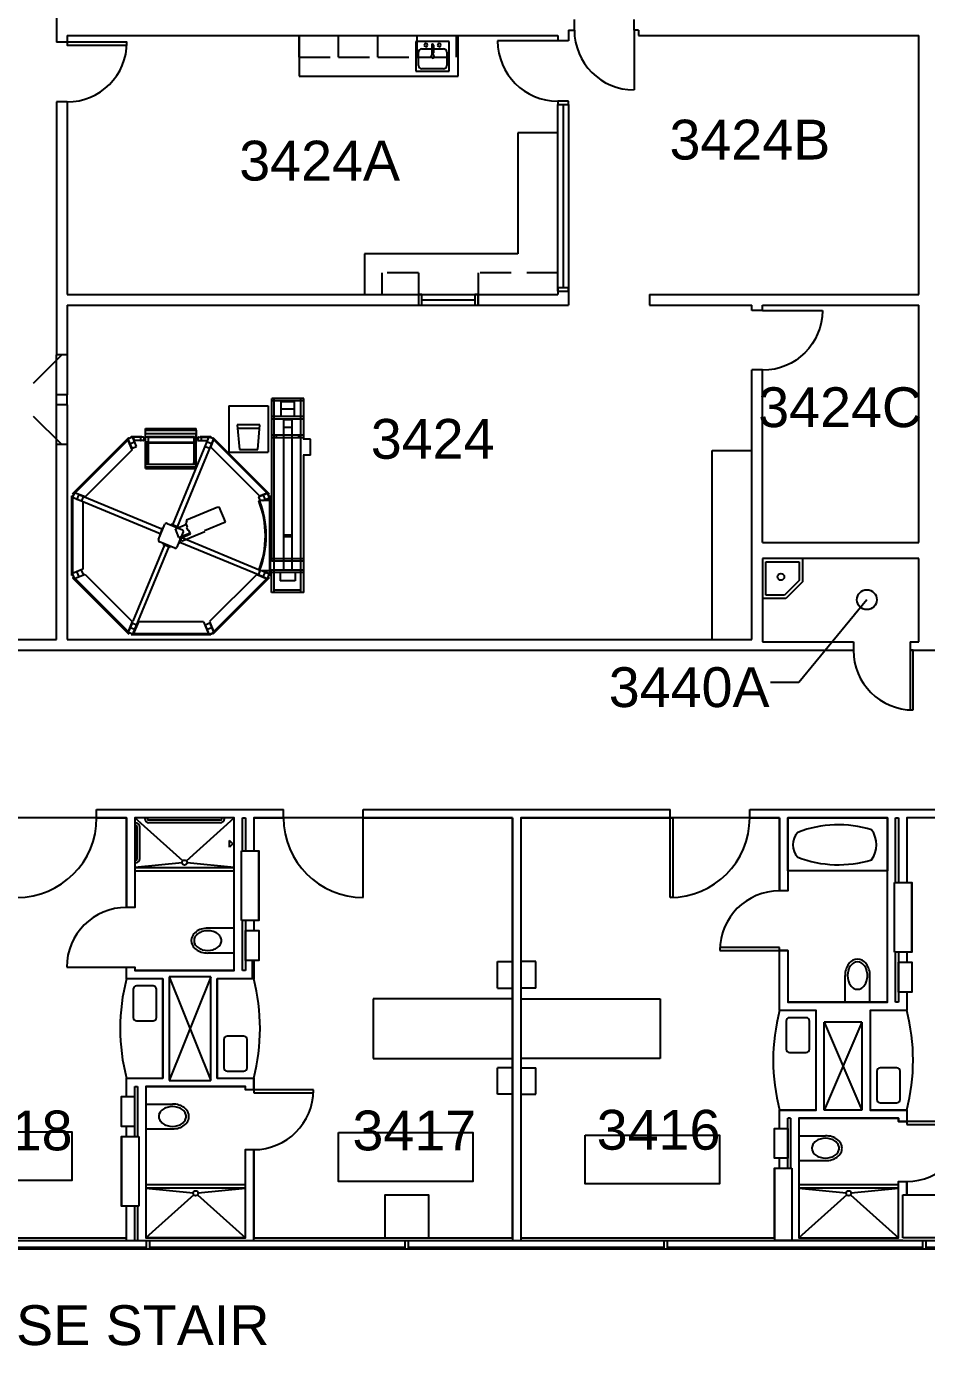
# Model space of a CAD drawing. Extents: x 338 to 7662, y 1527 to 4766.
# Drawn here: x 4742 to 5284, y 1650 to 2449 of the extents above; entities that cross this region are included whole.
import ezdxf
from ezdxf.enums import TextEntityAlignment as Align

# ---------------------------------------------------------------- set-up
doc = ezdxf.new("R2010")
doc.units = 0
doc.header["$LTSCALE"] = 150
doc.header["$MEASUREMENT"] = 0
doc.linetypes.add('Dash', pattern=[0.25, 0.125, -0.125])
doc.linetypes.add('HIDDEN2', pattern=[0.1875, 0.125, -0.0625])
doc.layers.get('0').update_dxf_attribs({"linetype": 'CONTINUOUS'})
for name, color, linetype in [('A-ANNO-TEXT-STAIR', 4, 'CONTINUOUS'), ('A-ANNO-TX192', 4, 'CONTINUOUS'), ('A-COLS', 5, 'CONTINUOUS'), ('A-DOOR', 2, 'CONTINUOUS'), ('A-FLOR-CASE', 3, 'CONTINUOUS'), ('A-FLOR-CASE-UPPR', 3, 'HIDDEN2'), ('A-FLOR-PFIX', 2, 'CONTINUOUS'), ('A-GLAZ', 2, 'CONTINUOUS'), ('A-GLAZ-SILL', 1, 'CONTINUOUS'), ('A-SHFT', 1, 'CONTINUOUS'), ('A-WALL-FULL', 6, 'CONTINUOUS'), ('X-EQPM', 2, 'CONTINUOUS'), ('X-MEDGAS', 5, 'CONTINUOUS')]:
    doc.layers.add(name, color=color, linetype=linetype)
doc.styles.add('ARIAL', font='arial.ttf')
doc.styles.get("Standard").update_dxf_attribs({"font": 'simplex'})
doc.dimstyles.new('DIM1-4', dxfattribs={"dimscale": 48, "dimtxt": 0.09375, "dimasz": 0.125, "dimexe": 0.125, "dimexo": 0.09375, "dimgap": 0, "dimtad": 1, "dimdec": 4, "dimzin": 7, "dimdsep": 46, "dimlunit": 4, "dimtxsty": 'Standard', "dimcen": 2.25, "dimdle": 1.5, "dimadec": 0, "dimazin": 0, "dimtfac": 1, "dimtdec": 4, "dimtix": 1, "dimtofl": 0, "dimtmove": 2, "dimatfit": 3, "dimfxl": 0, "dimtolj": 1, "dimtzin": 0, "dimarcsym": 0})

# ---------------------------------------------------------------- blocks, each defined once
blk = doc.blocks.new('window')
at = {"layer": 'A-GLAZ'}
for p, q in [((0, 5), (0, 0)), ((2, 5), (2, 0)), ((2, 1), (156, 1))]:
    blk.add_line(p, q, dxfattribs=at)
at = {"layer": 'A-GLAZ', "linetype": 'Continuous'}
for p, q in [((0, 5), (2, 5)), ((0, 0), (2, 0))]:
    blk.add_line(p, q, dxfattribs=at)
at = {"layer": 'A-GLAZ-SILL'}
for p, q in [((2, 5), (156, 5)), ((2, 0), (156, 0))]:
    blk.add_line(p, q, dxfattribs=at)
blk = doc.blocks.new('UPPER CABINET_IV ADMIX2 - UPPER CABINET_IV ADMIX-8-I_V_ PREP_ FLOOR PLAN')
at = {"layer": 'A-FLOR-CASE', "linetype": 'Dash'}
for p, q in [((879.88, -553.69), (879.88, -540.69)), ((903.63, -553.69), (903.63, -540.69)), ((879.88, -553.69), (903.63, -553.69))]:
    blk.add_line(p, q, dxfattribs=at)
blk = doc.blocks.new('UPPER CABINET_IV ADMIX3 - UPPER CABINET_IV ADMIX-7-I_V_ PREP_ FLOOR PLAN')
at = {"layer": 'A-FLOR-CASE', "linetype": 'Dash'}
for p, q in [((903.63, -553.69), (903.63, -540.69)), ((927.38, -553.69), (927.38, -540.69)), ((903.63, -553.69), (927.38, -553.69))]:
    blk.add_line(p, q, dxfattribs=at)
blk = doc.blocks.new('UPPER CABINET_IV ADMIX4 - UPPER CABINET_IV ADMIX-6-I_V_ PREP_ FLOOR PLAN')
at = {"layer": 'A-FLOR-CASE', "linetype": 'Dash'}
for p, q in [((927.38, -553.69), (927.38, -540.69)), ((951.13, -553.69), (951.13, -540.69)), ((927.38, -553.69), (951.13, -553.69))]:
    blk.add_line(p, q, dxfattribs=at)
blk = doc.blocks.new('UPPER CABINET_IV ADMIX5 - UPPER CABINET_IV ADMIX-5-I_V_ PREP_ FLOOR PLAN')
at = {"layer": 'A-FLOR-CASE', "linetype": 'Dash'}
for p, q in [((951.13, -553.69), (951.13, -540.69)), ((974.88, -553.69), (974.88, -540.69)), ((951.13, -553.69), (974.88, -553.69))]:
    blk.add_line(p, q, dxfattribs=at)

msp = doc.modelspace()

# ---------------------------------------------------------------- linework, layer by layer
at = {"layer": 'A-COLS'}
for p, q in [((4958, 1719), (4958, 1745)), ((4958, 1745), (4984, 1745)), ((4984, 1745), (4984, 1719)), ((5270, 1745), (5296, 1745)), ((5270, 1719), (5270, 1745))]:
    msp.add_line(p, q, dxfattribs=at)
at = {"layer": 'A-COLS', "linetype": 'Continuous'}
for p, q in [((4958, 1719), (4984, 1719)), ((5296, 1719), (5270, 1719))]:
    msp.add_line(p, q, dxfattribs=at)
at = {"layer": 'A-DOOR'}
for p, q in [((5108, 2447), (5108, 2411)), ((5062, 2440.5), (5025.75, 2440.5)), ((5185.5, 2278), (5221.5, 2278)), ((5276.25, 2073.25), (5274.5, 2073.25)), ((5274.5, 2073.25), (5274.5, 2037.25)), ((5276.25, 2037.25), (5276.25, 2073.25)), ((5274.5, 2037.25), (5276.25, 2037.25)), ((4944.69, 1924.25), (4944.69, 1972.25)), ((5129.69, 1972.25), (5131.44, 1972.25)), ((5129.69, 1924.25), (5129.69, 1972.25)), ((5131.44, 1972.25), (5131.44, 1924.25)), ((5131.44, 1924.25), (5129.69, 1924.25)), ((5195.69, 1894), (5159.69, 1894)), ((5159.69, 1894), (5159.69, 1892.25)), ((5159.69, 1892.25), (5195.69, 1892.25)), ((5195.69, 1892.25), (5195.69, 1894)), ((4766, 1882.25), (4802, 1882.25)), ((4878.69, 1808.25), (4878.69, 1806.5)), ((4914.69, 1808.25), (4878.69, 1808.25)), ((4878.69, 1806.5), (4914.69, 1806.5)), ((4914.69, 1806.5), (4914.69, 1808.25)), ((5272.37, 1789.13), (5272.37, 1787.38)), ((5308.38, 1789.13), (5272.37, 1789.13)), ((5272.37, 1787.38), (5308.38, 1787.38))]:
    msp.add_line(p, q, dxfattribs=at)
msp.add_lwpolyline([(4766.25, 2439.75), (4766.25, 2438), (4802.25, 2438), (4802.25, 2439.75)], close=True, dxfattribs=at)
for centre, radius, start, end in [((4766.25, 2439.75), 36, 270, 0), ((5276.25, 2073.25), 36, 180, 270), ((4736, 1972.25), 48, 270, 0), ((4944.69, 1972.25), 48, 180, 270), ((5129.69, 1972.25), 48, 270, 0), ((5195.69, 1892.25), 36, 90, 180), ((4802, 1882.25), 36, 90, 180), ((4878.69, 1808.25), 36, 270, 0), ((5272.37, 1789.13), 36, 270, 0)]:
    msp.add_arc(centre, radius, start, end, dxfattribs=at)
for centre, major_axis in [((5108, 2447), (-25.46, 25.46)), ((5062, 2440.5), (-25.63, 25.63))]:
    msp.add_ellipse(centre, major_axis=major_axis, ratio=1, start_param=0.785398, end_param=2.356194, dxfattribs=at)
at = {"layer": 'A-DOOR', "extrusion": (0, 0, -1)}
msp.add_ellipse((5185.5, 2278), major_axis=(25.46, 25.46), ratio=1, start_param=0.785398, end_param=2.356194, dxfattribs=at)
at = {"layer": 'A-FLOR-CASE'}
for p, q in [((4906, 2443.75), (4906, 2419.25)), ((5002, 2419.25), (5002, 2443.75)), ((4906, 2419.25), (5002, 2419.25)), ((5062, 2385.12), (5038, 2385.12)), ((5038, 2385.12), (5038, 2312.25)), ((5038, 2312.25), (4945.44, 2312.25)), ((4945.44, 2312.25), (4945.44, 2287.75)), ((5155, 2079.75), (5155, 2193.75)), ((5155, 2193.75), (5179, 2193.75))]:
    msp.add_line(p, q, dxfattribs=at)
for centre, start, end in [((4918.19, 1845.25), 165.52249, 194.47751), ((4762.5, 1845.25), 345.52249, 14.47751), ((5311.88, 1826.12), 165.52249, 194.47751), ((5156.19, 1826.12), 345.52249, 14.47751)]:
    msp.add_arc(centre, 120, start, end, dxfattribs=at)
at = {"layer": 'A-FLOR-CASE-UPPR'}
for p, q in [((4956, 2300.75), (4956, 2287.75)), ((4978, 2300.75), (4956, 2300.75)), ((4978, 2300.75), (4978, 2287.75)), ((5014, 2300.75), (5014, 2287.75)), ((5062, 2300.75), (5014, 2300.75))]:
    msp.add_line(p, q, dxfattribs=at)
at = {"layer": 'A-FLOR-PFIX'}
for p, q in [((4976.53, 2440.25), (4976.53, 2422.25)), ((4996.53, 2440.25), (4976.53, 2440.25)), ((4986.03, 2438), (4986.03, 2433.25)), ((4987.03, 2438), (4987.03, 2433.25)), ((4996.53, 2422.25), (4996.53, 2440.25)), ((4978.03, 2425.75), (4978.03, 2433.75)), ((4980.03, 2435.75), (4986.03, 2435.75)), ((4987.03, 2435.75), (4993.03, 2435.75)), ((4995.03, 2433.75), (4995.03, 2425.75)), ((4976.53, 2422.25), (4996.53, 2422.25)), ((4993.03, 2423.75), (4980.03, 2423.75)), ((5188.75, 2128.5), (5185.5, 2128.5)), ((5187.5, 2126.5), (5207.5, 2126.5)), ((5187.5, 2106.5), (5187.5, 2126.5)), ((5207.5, 2126.5), (5207.5, 2115.33)), ((5209.5, 2128.5), (5209.5, 2114.5)), ((5207.5, 2115.33), (5198.67, 2106.5)), ((5209.5, 2114.5), (5199.5, 2104.5)), ((5199.5, 2104.5), (5185.5, 2104.5)), ((5198.67, 2106.5), (5187.5, 2106.5)), ((4835.89, 1946.25), (4807, 1972.25)), ((4807, 1969.22), (4807.5, 1969.22)), ((4807, 1967.72), (4807.5, 1967.72)), ((4808.5, 1947.72), (4808.5, 1966.72)), ((4810, 1947.72), (4810, 1966.72)), ((4813, 1971.75), (4813, 1972.25)), ((4814.5, 1971.75), (4814.5, 1972.25)), ((4858.5, 1970.75), (4815.5, 1970.75)), ((4858.5, 1969.25), (4815.5, 1969.25)), ((4838.11, 1946.25), (4867, 1972.25)), ((4859.5, 1971.75), (4859.5, 1972.25)), ((4861, 1971.75), (4861, 1972.25)), ((5200.69, 1972.25), (5260.69, 1972.25)), ((5200.69, 1940.25), (5200.69, 1972.25)), ((5260.69, 1972.25), (5260.69, 1940.25)), ((4864.16, 1954.54), (4864.16, 1958.54)), ((4866.16, 1956.54), (4864.16, 1958.54)), ((4866.16, 1956.54), (4864.16, 1954.54)), ((4807, 1946.72), (4807.5, 1946.72)), ((4807, 1945.22), (4807.5, 1945.22)), ((4835.51, 1945.1), (4807, 1942.25)), ((4807, 1942.25), (4867, 1942.25)), ((4867, 1942.25), (4838.49, 1945.1)), ((4807, 1940.25), (4867, 1940.25)), ((5260.69, 1940.25), (5200.69, 1940.25)), ((4867, 1905.75), (4850.98, 1905.75)), ((4867, 1890.75), (4850.98, 1890.75)), ((4818, 1870.89), (4808, 1870.89)), ((5235.19, 1861.12), (5235.19, 1877.15)), ((5250.19, 1861.12), (5250.19, 1877.15)), ((4806, 1868.89), (4806, 1851.89)), ((4820, 1851.89), (4820, 1868.89)), ((4808, 1849.89), (4818, 1849.89)), ((5199.69, 1849.76), (5199.69, 1832.76)), ((5211.69, 1851.76), (5201.69, 1851.76)), ((5213.69, 1832.76), (5213.69, 1849.76)), ((4860.69, 1838.61), (4860.69, 1821.61)), ((4872.69, 1840.61), (4862.69, 1840.61)), ((4874.69, 1821.61), (4874.69, 1838.61)), ((5201.69, 1830.76), (5211.69, 1830.76)), ((4862.69, 1819.61), (4872.69, 1819.61)), ((5254.38, 1819.49), (5254.38, 1802.49)), ((5266.38, 1821.49), (5256.38, 1821.49)), ((5268.38, 1802.49), (5268.38, 1819.49)), ((4813.69, 1799.75), (4829.71, 1799.75)), ((5256.38, 1800.49), (5266.38, 1800.49)), ((4813.69, 1784.75), (4829.71, 1784.75)), ((5207.38, 1780.63), (5223.4, 1780.63)), ((5207.38, 1765.63), (5223.4, 1765.63)), ((4873.69, 1751), (4813.69, 1751)), ((5267.37, 1751), (5207.38, 1751)), ((4813.69, 1749), (4842.19, 1746.15)), ((4873.69, 1749), (4813.69, 1749)), ((4842.57, 1745), (4813.69, 1719)), ((4844.8, 1745), (4873.69, 1719)), ((4845.18, 1746.15), (4873.69, 1749)), ((5207.38, 1749), (5235.88, 1746.15)), ((5267.37, 1749), (5207.38, 1749)), ((5236.26, 1745), (5207.38, 1719)), ((5238.49, 1745), (5267.37, 1719)), ((5238.87, 1746.15), (5267.37, 1749))]:
    msp.add_line(p, q, dxfattribs=at)
for centre, radius in [((5196.5, 2117.5), 2.07), ((4837, 1945.25), 1.5), ((4843.69, 1746), 1.5), ((5237.38, 1746), 1.5)]:
    msp.add_circle(centre, radius, dxfattribs=at)
for centre, radius, start, end in [((4982.53, 2438), 1, 0, 180), ((4982.53, 2438), 1, 180, 0), ((4986.53, 2438), 0.5, 0, 180), ((4990.53, 2438), 1, 0, 180), ((4990.53, 2438), 1, 180, 0), ((4980.03, 2433.75), 2, 90, 180), ((4986.53, 2431.16), 1, 0, 180), ((4986.53, 2431.16), 1, 180, 0), ((4986.53, 2433.25), 0.5, 180, 0), ((4993.03, 2433.75), 2, 0, 90), ((4980.03, 2425.75), 2, 180, 270), ((4993.03, 2425.75), 2, 270, 0), ((4807.5, 1966.72), 2.5, 360, 90), ((4807.5, 1966.72), 1, 0, 90), ((4815.5, 1971.75), 2.5, 180, 270), ((4815.5, 1971.75), 1, 180, 270), ((4858.5, 1971.75), 1, 270, 0), ((4858.5, 1971.75), 2.5, 270, 0), ((5231.1, 1900.06), 67.97, 72.8146, 111.04704), ((5214.57, 1956), 10.88, 136.39718, 223.60282), ((5239.19, 1956), 15, 323.1301, 36.8699), ((4807.5, 1947.72), 1, 270, 0), ((4807.5, 1947.72), 2.5, 270, 0), ((5231.1, 2011.94), 67.97, 248.95296, 287.1854), ((4848.76, 1897.12), 8.05, 126.9275, 151.13954), ((4848.96, 1897.18), 6.53, 125.85747, 150.1826), ((4850.1, 1895.33), 10.29, 107.29196, 126.9275), ((4850.18, 1895.49), 8.61, 106.66624, 125.85747), ((4850.98, 1892.52), 13.23, 90, 107.29196), ((4850.98, 1892.83), 11.39, 73.33376, 106.66624), ((4851.78, 1895.49), 8.61, 54.14253, 73.33376), ((4853, 1897.18), 6.53, 29.8174, 54.14253), ((4846.7, 1898.25), 5.7, 151.13954, 208.86046), ((4848.76, 1899.38), 8.05, 208.86046, 233.0725), ((4847.1, 1898.25), 4.38, 150.1826, 209.8174), ((4848.96, 1899.32), 6.53, 209.8174, 234.14253), ((4853, 1899.32), 6.53, 305.85747, 330.1826), ((4854.86, 1898.25), 4.38, 0, 29.8174), ((4854.86, 1898.25), 4.38, 330.1826, 360), ((4850.1, 1901.17), 10.29, 233.0725, 252.70804), ((4850.18, 1901.01), 8.61, 234.14253, 253.33376), ((4850.98, 1903.98), 13.23, 252.70804, 270), ((4850.98, 1903.67), 11.39, 253.33376, 286.66624), ((4851.78, 1901.01), 8.61, 286.66624, 305.85747), ((5243.82, 1879.36), 8.05, 118.86046, 143.0725), ((5242.69, 1881.42), 5.7, 61.13954, 118.86046), ((5241.55, 1879.36), 8.05, 36.9275, 61.13954), ((5248.42, 1877.15), 13.23, 162.70804, 180), ((5245.61, 1878.02), 10.29, 143.0725, 162.70804), ((5248.11, 1877.15), 11.39, 163.33376, 196.66624), ((5245.44, 1877.94), 8.61, 144.14253, 163.33376), ((5243.76, 1879.16), 6.53, 119.8174, 144.14253), ((5242.69, 1881.03), 4.38, 60.1826, 119.8174), ((5241.62, 1879.16), 6.53, 35.85747, 60.1826), ((5239.93, 1877.94), 8.61, 16.66624, 35.85747), ((5239.77, 1878.02), 10.29, 17.29196, 36.9275), ((5237.27, 1877.15), 11.39, 0, 16.66624), ((5236.95, 1877.15), 13.23, 360, 17.29196), ((4808, 1868.89), 2, 90, 180), ((4818, 1868.89), 2, 0, 90), ((5245.44, 1876.35), 8.61, 196.66624, 215.85747), ((5243.76, 1875.13), 6.53, 215.85747, 240.1826), ((5241.62, 1875.13), 6.53, 299.8174, 324.14253), ((5239.93, 1876.35), 8.61, 324.14253, 343.33376), ((5237.27, 1877.15), 11.39, 343.33376, 0), ((5242.69, 1873.26), 4.38, 240.1826, 299.8174), ((4808, 1851.89), 2, 180, 270), ((4818, 1851.89), 2, 270, 0), ((5201.69, 1849.76), 2, 90, 180), ((5211.69, 1849.76), 2, 0, 90), ((4862.69, 1838.61), 2, 90, 180), ((4872.69, 1838.61), 2, 0, 90), ((5201.69, 1832.76), 2, 180, 270), ((5211.69, 1832.76), 2, 270, 0), ((4862.69, 1821.61), 2, 180, 270), ((4872.69, 1821.61), 2, 270, 0), ((5256.38, 1819.49), 2, 90, 180), ((5266.38, 1819.49), 2, 0, 90), ((4829.71, 1786.52), 13.23, 72.70804, 90), ((4830.58, 1789.33), 10.29, 53.0725, 72.70804), ((5256.38, 1802.49), 2, 180, 270), ((5266.38, 1802.49), 2, 270, 0), ((4825.82, 1792.25), 4.38, 150.1826, 209.8174), ((4827.69, 1791.18), 6.53, 125.85747, 150.1826), ((4828.91, 1789.49), 8.61, 106.66624, 125.85747), ((4829.71, 1786.83), 11.39, 73.33376, 106.66624), ((4830.51, 1789.49), 8.61, 54.14253, 73.33376), ((4831.73, 1791.18), 6.53, 29.8174, 54.14253), ((4831.93, 1791.12), 8.05, 28.86046, 53.0725), ((4833.59, 1792.25), 4.38, 0, 29.8174), ((4833.59, 1792.25), 4.38, 330.1826, 360), ((4833.98, 1792.25), 5.7, 360, 28.86046), ((4833.98, 1792.25), 5.7, 331.13954, 0), ((4827.69, 1793.32), 6.53, 209.8174, 234.14253), ((4828.91, 1795.01), 8.61, 234.14253, 253.33376), ((4829.71, 1797.67), 11.39, 253.33376, 286.66624), ((4829.71, 1797.98), 13.23, 270, 287.29196), ((4830.51, 1795.01), 8.61, 286.66624, 305.85747), ((4830.58, 1795.17), 10.29, 287.29196, 306.9275), ((4831.73, 1793.32), 6.53, 305.85747, 330.1826), ((4831.93, 1793.38), 8.05, 306.9275, 331.13954), ((5219.51, 1773.12), 4.38, 150.1826, 209.8174), ((5221.38, 1772.06), 6.53, 125.85747, 150.1826), ((5222.6, 1770.37), 8.61, 106.66624, 125.85747), ((5223.4, 1767.7), 11.39, 73.33376, 106.66624), ((5223.4, 1767.39), 13.23, 72.70804, 90), ((5224.19, 1770.37), 8.61, 54.14253, 73.33376), ((5224.27, 1770.21), 10.29, 53.0725, 72.70804), ((5225.41, 1772.06), 6.53, 29.8174, 54.14253), ((5225.61, 1771.99), 8.05, 28.86046, 53.0725), ((5227.28, 1773.12), 4.38, 0, 29.8174), ((5227.67, 1773.12), 5.7, 360, 28.86046), ((5221.38, 1774.19), 6.53, 209.8174, 234.14253), ((5222.6, 1775.88), 8.61, 234.14253, 253.33376), ((5223.4, 1778.55), 11.39, 253.33376, 286.66624), ((5224.19, 1775.88), 8.61, 286.66624, 305.85747), ((5224.27, 1776.04), 10.29, 287.29196, 306.9275), ((5225.41, 1774.19), 6.53, 305.85747, 330.1826), ((5225.61, 1774.26), 8.05, 306.9275, 331.13954), ((5227.28, 1773.12), 4.38, 330.1826, 360), ((5227.67, 1773.12), 5.7, 331.13954, 0), ((5223.4, 1778.86), 13.23, 270, 287.29196)]:
    msp.add_arc(centre, radius, start, end, dxfattribs=at)
at = {"layer": 'A-GLAZ'}
for p, q in [((5068.5, 2404.25), (5062, 2404.25)), ((5062, 2404.25), (5062, 2402.25)), ((5062, 2402.25), (5068.5, 2402.25)), ((5065.25, 2402.25), (5065.25, 2291.75)), ((5068.5, 2402.25), (5068.5, 2404.25)), ((4980, 2287.75), (4978, 2287.75)), ((4978, 2287.75), (4978, 2281.25)), ((4980, 2281.25), (4980, 2287.75)), ((5014, 2287.75), (5012, 2287.75)), ((5012, 2287.75), (5012, 2281.25)), ((5014, 2281.25), (5014, 2287.75)), ((5068.5, 2291.75), (5062, 2291.75)), ((5062, 2291.75), (5062, 2289.75)), ((5062, 2289.75), (5068.5, 2289.75)), ((5068.5, 2289.75), (5068.5, 2291.75)), ((4978, 2281.25), (4980, 2281.25)), ((4980, 2284.5), (5012, 2284.5)), ((5012, 2281.25), (5014, 2281.25)), ((4746.03, 2234.28), (4763, 2251.25)), ((4763, 2197.25), (4746.03, 2214.22))]:
    msp.add_line(p, q, dxfattribs=at)
at = {"layer": 'A-GLAZ-SILL'}
for p, q in [((5062, 2289.75), (5062, 2402.25)), ((5068.5, 2402.25), (5068.5, 2289.75)), ((4978, 2287.75), (5014, 2287.75)), ((4978, 2281.25), (5014, 2281.25)), ((4759.75, 2227.25), (4759.75, 2251.25)), ((4766.25, 2251.25), (4766.25, 2227.25)), ((4759.75, 2197.25), (4759.75, 2221.25)), ((4766.25, 2221.25), (4766.25, 2197.25))]:
    msp.add_line(p, q, dxfattribs=at)
at = {"layer": 'A-SHFT'}
for p, q in [((4852.94, 1876.5), (4827.75, 1814)), ((4827.75, 1876.5), (4852.94, 1814)), ((5222.69, 1849.13), (5245.38, 1796.13)), ((5245.38, 1849.13), (5222.69, 1796.13))]:
    msp.add_line(p, q, dxfattribs=at)
at = {"layer": 'A-WALL-FULL'}
for p, q in [((4759.75, 2755.75), (4759.75, 2439.75)), ((5068.5, 2447), (5072, 2447)), ((5068.5, 2447), (5068.5, 2440.5)), ((5072, 2447), (5072, 2453.5)), ((5108, 2447), (5108, 2453.5)), ((5110.75, 2447), (5108, 2447)), ((5110.75, 2447), (5110.75, 2443.75)), ((4766.25, 2443.75), (5062, 2443.75)), ((5062, 2443.75), (5062, 2440.5)), ((5068.5, 2440.5), (5062, 2440.5)), ((5110.75, 2443.75), (5279.75, 2443.75)), ((5279.75, 2287.75), (5279.75, 2443.75)), ((4759.75, 2403.75), (4759.75, 2251.25)), ((4766.25, 2403.75), (4766.25, 2287.75)), ((4766.25, 2287.75), (4978, 2287.75)), ((4978, 2287.75), (4978, 2281.25)), ((5014, 2287.75), (5014, 2281.25)), ((5014, 2287.75), (5062, 2287.75)), ((5062, 2289.75), (5068.5, 2289.75)), ((5062, 2289.75), (5062, 2287.75)), ((5068.5, 2289.75), (5068.5, 2281.25)), ((5117.25, 2287.75), (5279.75, 2287.75)), ((5117.25, 2287.75), (5117.25, 2281.25)), ((4766.25, 2281.25), (4978, 2281.25)), ((4766.25, 2281.25), (4766.25, 2251.25)), ((5014, 2281.25), (5068.5, 2281.25)), ((5117.25, 2281.25), (5179, 2281.25)), ((5179, 2278), (5179, 2281.25)), ((5185.5, 2278), (5179, 2278)), ((5185.5, 2281.25), (5279.75, 2281.25)), ((5185.5, 2278), (5185.5, 2281.25)), ((5279.75, 2138.25), (5279.75, 2281.25)), ((4766.25, 2251.25), (4759.75, 2251.25)), ((5185.5, 2242.25), (5179, 2242.25)), ((5179, 2079.75), (5179, 2242.25)), ((5185.5, 2138.25), (5185.5, 2242.25)), ((4766.25, 2227.25), (4759.75, 2227.25)), ((4759.75, 2221.25), (4759.75, 2227.25)), ((4766.25, 2221.25), (4766.25, 2227.25)), ((4766.25, 2221.25), (4759.75, 2221.25)), ((4759.75, 2079.75), (4759.75, 2197.25)), ((4766.25, 2197.25), (4759.75, 2197.25)), ((4766.25, 2197.25), (4766.25, 2079.75)), ((5185.5, 2138.25), (5279.75, 2138.25)), ((5185.5, 2128.5), (5185.5, 2078.25)), ((5279.75, 2128.5), (5188.75, 2128.5)), ((5279.75, 2078.25), (5279.75, 2128.5)), ((4727.25, 2079.75), (4759.75, 2079.75)), ((4766.25, 2079.75), (5179, 2079.75)), ((5185.5, 2078.25), (5240.25, 2078.25)), ((5240.25, 2078.25), (5240.25, 2073.25)), ((5274.5, 2078.25), (5274.5, 2073.25)), ((5274.5, 2078.25), (5279.75, 2078.25)), ((4727.25, 2073.25), (5240.25, 2073.25)), ((5274.5, 2073.25), (5313.9, 2073.25)), ((4784, 1977.25), (4896.69, 1977.25)), ((4784, 1972.25), (4784, 1977.25)), ((4896.69, 1972.25), (4896.69, 1977.25)), ((4944.69, 1977.25), (5129.69, 1977.25)), ((4944.69, 1972.25), (4944.69, 1977.25)), ((5129.69, 1972.25), (5129.69, 1977.25)), ((5177.69, 1977.25), (5290.37, 1977.25)), ((5177.69, 1972.25), (5177.69, 1977.25)), ((4784, 1972.25), (4802, 1972.25)), ((4802, 1972.25), (4802, 1918.25)), ((4867, 1972.25), (4807, 1972.25)), ((4807, 1972.25), (4807, 1918.25)), ((4867, 1972.25), (4830.97, 1972.25)), ((4867, 1880.25), (4867, 1972.25)), ((4872, 1972.25), (4873.69, 1972.25)), ((4872, 1952.38), (4872, 1972.25)), ((4873.69, 1972.25), (4873.69, 1952.38)), ((4878.69, 1972.25), (4896.69, 1972.25)), ((4878.69, 1972.25), (4878.69, 1952.38)), ((4944.69, 1972.25), (5034.69, 1972.25)), ((5034.69, 1972.25), (5034.69, 1717.5)), ((5039.69, 1972.25), (5039.69, 1717.5)), ((5039.69, 1972.25), (5129.69, 1972.25)), ((5177.69, 1972.25), (5195.69, 1972.25)), ((5195.69, 1972.25), (5195.69, 1928.25)), ((5200.69, 1972.25), (5200.69, 1928.25)), ((5260.69, 1972.25), (5200.69, 1972.25)), ((5203.64, 1972.25), (5235.22, 1972.25)), ((5260.69, 1881.12), (5260.69, 1972.25)), ((5260.69, 1861.12), (5260.69, 1972.25)), ((5265.69, 1972.25), (5267.37, 1972.25)), ((5265.69, 1933.25), (5265.69, 1972.25)), ((5267.37, 1972.25), (5267.37, 1933.25)), ((5290.37, 1972.25), (5272.37, 1972.25)), ((5272.37, 1972.25), (5272.37, 1933.25)), ((4871.26, 1952.38), (4881.69, 1952.38)), ((4871.26, 1910.38), (4871.26, 1952.38)), ((4881.69, 1910.38), (4881.69, 1952.38)), ((5200.69, 1928.25), (5195.69, 1928.25)), ((5264.95, 1933.25), (5275.38, 1933.25)), ((5264.95, 1891.25), (5264.95, 1933.25)), ((5275.38, 1891.25), (5275.38, 1933.25)), ((4807, 1918.25), (4802, 1918.25)), ((4881.69, 1910.38), (4871.26, 1910.38)), ((4872, 1880.25), (4872, 1910.38)), ((4873.69, 1910.38), (4873.69, 1880.25)), ((4878.69, 1910.38), (4878.69, 1904.31)), ((4873.69, 1886.31), (4873.69, 1904.31)), ((4873.69, 1904.31), (4881.69, 1904.31)), ((4881.69, 1904.31), (4881.69, 1886.31)), ((4881.69, 1886.31), (4873.69, 1886.31)), ((4878.69, 1886.31), (4878.69, 1875.25)), ((5195.69, 1856.13), (5195.69, 1892.25)), ((5200.69, 1892.25), (5195.69, 1892.25)), ((5200.69, 1892.25), (5200.69, 1861.12)), ((5275.38, 1891.25), (5264.95, 1891.25)), ((5265.69, 1861.12), (5265.69, 1891.25)), ((5267.37, 1891.25), (5267.37, 1861.12)), ((5272.37, 1891.25), (5272.37, 1885.19)), ((4802, 1875.25), (4802, 1882.25)), ((4802, 1882.25), (4807, 1882.25)), ((4807, 1882.25), (4807, 1880.25)), ((4867, 1880.25), (4807, 1880.25)), ((4873.69, 1880.25), (4872, 1880.25)), ((5267.37, 1867.19), (5267.37, 1885.19)), ((5267.37, 1885.19), (5275.38, 1885.19)), ((5275.38, 1885.19), (5275.38, 1867.19)), ((4824, 1875.25), (4802, 1875.25)), ((4824, 1875.25), (4824, 1815.25)), ((4827.75, 1876.5), (4827.75, 1814)), ((4852.94, 1876.5), (4827.75, 1876.5)), ((4852.94, 1814), (4852.94, 1876.5)), ((4856.69, 1815.25), (4856.69, 1875.25)), ((4878.69, 1875.25), (4856.69, 1875.25)), ((5275.38, 1867.19), (5267.37, 1867.19)), ((5272.37, 1867.19), (5272.37, 1856.13)), ((5217.69, 1856.13), (5195.69, 1856.13)), ((5260.69, 1861.12), (5200.69, 1861.12)), ((5217.69, 1796.13), (5217.69, 1856.13)), ((5250.38, 1856.13), (5250.38, 1796.13)), ((5272.37, 1856.13), (5250.38, 1856.13)), ((5267.37, 1861.12), (5265.69, 1861.12)), ((5222.69, 1796.13), (5222.69, 1849.13)), ((5245.38, 1849.13), (5222.69, 1849.13)), ((5245.38, 1849.13), (5245.38, 1796.13)), ((4802, 1815.25), (4824, 1815.25)), ((4802, 1804.19), (4802, 1815.25)), ((4856.69, 1815.25), (4878.69, 1815.25)), ((4878.69, 1808.25), (4878.69, 1815.25)), ((4807, 1810.25), (4808.69, 1810.25)), ((4807, 1780.13), (4807, 1810.25)), ((4808.69, 1810.25), (4808.69, 1780.13)), ((4813.69, 1810.25), (4873.69, 1810.25)), ((4813.69, 1810.25), (4813.69, 1719.25)), ((4827.75, 1814), (4852.94, 1814)), ((4873.69, 1808.25), (4873.69, 1810.25)), ((4878.69, 1808.25), (4873.69, 1808.25)), ((4799, 1786.19), (4799, 1804.19)), ((4799, 1804.19), (4807, 1804.19)), ((5217.69, 1796.13), (5195.69, 1796.13)), ((5195.69, 1785.06), (5195.69, 1796.13)), ((5202.38, 1791.13), (5200.69, 1791.13)), ((5200.69, 1761), (5200.69, 1791.13)), ((5202.38, 1791.13), (5202.38, 1761)), ((5207.38, 1791.13), (5207.38, 1719.25)), ((5207.38, 1791.13), (5267.37, 1791.13)), ((5245.38, 1796.13), (5222.69, 1796.13)), ((5272.37, 1796.13), (5250.38, 1796.13)), ((5267.37, 1791.13), (5267.37, 1789.13)), ((5272.37, 1796.13), (5272.37, 1789.13)), ((4807, 1786.19), (4799, 1786.19)), ((4802, 1780.13), (4802, 1786.19)), ((5192.69, 1767.06), (5192.69, 1785.06)), ((5192.69, 1785.06), (5200.69, 1785.06)), ((5200.69, 1785.06), (5200.69, 1767.06)), ((5267.37, 1789.13), (5272.37, 1789.13)), ((4799, 1780.13), (4799, 1738.13)), ((4799, 1780.13), (4809.43, 1780.13)), ((4809.43, 1780.13), (4809.43, 1738.13)), ((4873.69, 1719.25), (4873.69, 1772.25)), ((4873.69, 1772.25), (4878.69, 1772.25)), ((4878.69, 1717.5), (4878.69, 1772.25)), ((5200.69, 1767.06), (5192.69, 1767.06)), ((5195.69, 1761), (5195.69, 1767.06)), ((5192.69, 1761), (5203.12, 1761)), ((5192.69, 1761), (5192.69, 1717.5)), ((5203.12, 1761), (5203.12, 1717.5)), ((5267.37, 1719), (5267.37, 1753.13)), ((5267.37, 1753.13), (5272.37, 1753.13)), ((5272.37, 1745), (5272.37, 1753.13)), ((4809.43, 1738.13), (4799, 1738.13)), ((4802, 1717.5), (4802, 1738.13)), ((4802, 1738.13), (4802, 1738.13)), ((4807, 1717.5), (4807, 1738.13)), ((4807, 1738.13), (4807, 1738.13)), ((4808.69, 1738.13), (4808.69, 1717.5)), ((4808.69, 1738.13), (4808.69, 1738.13)), ((4873.44, 1719), (4813.94, 1719)), ((5207.63, 1719), (5267.37, 1719)), ((4802, 1717.5), (4878.69, 1717.5)), ((5034.69, 1717.5), (5039.69, 1717.5)), ((5270, 1717.5), (5192.69, 1717.5))]:
    msp.add_line(p, q, dxfattribs=at)
for points in [[(4766.25, 2443.75), (4766.25, 2439.75), (4759.75, 2439.75)], [(4766.25, 2403.75), (4759.75, 2403.75)]]:
    msp.add_lwpolyline(points, dxfattribs=at)
for centre, start, end in [((4813.94, 1719.25), 180, 270), ((4873.44, 1719.25), 270, 0), ((5207.63, 1719.25), 179.99999, 270.00001)]:
    msp.add_arc(centre, 0.25, start, end, dxfattribs=at)
at = {"layer": 'X-EQPM'}
for p, q in [((4908.85, 2225.06), (4889.6, 2225.06)), ((4889.6, 2223.56), (4889.6, 2225.06)), ((4889.6, 2126.81), (4889.6, 2223.56)), ((4908.6, 2223.56), (4889.6, 2223.56)), ((4891.1, 2223.56), (4891.1, 2225.06)), ((4891.1, 2214.31), (4891.1, 2223.31)), ((4895.1, 2223.56), (4895.1, 2214.06)), ((4903.1, 2223.06), (4895.1, 2223.06)), ((4903.1, 2223.56), (4903.1, 2214.06)), ((4907.1, 2108.06), (4907.1, 2225.06)), ((4908.85, 2200.52), (4908.85, 2225.06)), ((4863.79, 2220.6), (4863.79, 2192.6)), ((4863.79, 2220.6), (4887.41, 2220.6)), ((4887.41, 2220.6), (4887.41, 2192.6)), ((4908.6, 2214.06), (4889.6, 2214.06)), ((4891.1, 2212.56), (4891.1, 2214.06)), ((4903.1, 2218.56), (4895.1, 2218.56)), ((4813.36, 2205.97), (4844.12, 2205.97)), ((4813.36, 2198.62), (4813.36, 2205.97)), ((4813.48, 2205.97), (4813.48, 2206.98)), ((4813.48, 2206.98), (4844, 2206.98)), ((4844, 2205.97), (4844, 2206.98)), ((4844.12, 2198.62), (4844.12, 2205.97)), ((4868.79, 2209.21), (4870.1, 2194.27)), ((4882.41, 2209.21), (4868.79, 2209.21)), ((4868.98, 2207.08), (4882.2, 2207.17)), ((4881.1, 2194.27), (4882.41, 2209.21)), ((4908.6, 2212.56), (4889.6, 2212.56)), ((4891.1, 2203.31), (4891.1, 2212.31)), ((4896.6, 2212.56), (4896.6, 2121.56)), ((4901.6, 2212.06), (4896.6, 2212.06)), ((4901.6, 2207.56), (4896.6, 2207.56)), ((4901.6, 2212.56), (4901.6, 2121.56)), ((4769.55, 2167.61), (4803.49, 2201.55)), ((4803.67, 2201.37), (4769.73, 2167.44)), ((4802.98, 2200.08), (4771.02, 2168.12)), ((4802.87, 2200.34), (4803.1, 2200.44)), ((4805.47, 2194.06), (4802.87, 2200.34)), ((4805.35, 2195.01), (4803.1, 2200.44)), ((4805.59, 2201.6), (4803.28, 2200.65)), ((4803.49, 2201.55), (4803.67, 2201.37)), ((4804.43, 2197.88), (4806.74, 2198.83)), ((4804.81, 2202.09), (4811.28, 2202.09)), ((4804.81, 2201.84), (4804.81, 2202.09)), ((4811.28, 2201.84), (4804.81, 2201.84)), ((4806.09, 2201.68), (4805.87, 2201.58)), ((4808.12, 2196.16), (4805.92, 2201.47)), ((4807.19, 2199.02), (4806.09, 2201.68)), ((4810.5, 2201.62), (4806.11, 2201.62)), ((4810.5, 2199.62), (4806.94, 2199.62)), ((4806.97, 2198.93), (4807.19, 2199.02)), ((4812.25, 2201.62), (4810.5, 2201.62)), ((4810.5, 2201.62), (4810.5, 2199.62)), ((4812.25, 2199.62), (4810.75, 2199.62)), ((4811.28, 2201.84), (4811.28, 2202.09)), ((4812.5, 2201.37), (4812.5, 2199.87)), ((4813.36, 2203.97), (4844.12, 2203.97)), ((4813.48, 2198.62), (4813.36, 2198.62)), ((4813.48, 2182.76), (4813.48, 2203.97)), ((4814.98, 2201.62), (4813.48, 2201.62)), ((4814.98, 2198.62), (4813.48, 2198.62)), ((4814.45, 2202.09), (4843.03, 2202.09)), ((4814.45, 2201.84), (4814.45, 2202.09)), ((4814.45, 2201.84), (4843.03, 2201.84)), ((4814.48, 2185.39), (4814.48, 2198.62)), ((4814.98, 2201.62), (4842.5, 2201.62)), ((4842.5, 2201.62), (4814.98, 2201.62)), ((4814.98, 2201.62), (4814.98, 2198.12)), ((4814.98, 2198.62), (4842.5, 2198.62)), ((4814.98, 2198.62), (4814.98, 2185.39)), ((4842.5, 2198.12), (4814.98, 2198.12)), ((4829.9, 2148.87), (4851.74, 2201.58)), ((4832.68, 2147.72), (4854.46, 2200.32)), ((4842.5, 2201.62), (4844, 2201.62)), ((4842.5, 2201.62), (4842.5, 2198.12)), ((4842.5, 2198.62), (4842.5, 2185.89)), ((4842.5, 2198.62), (4844, 2198.62)), ((4843, 2185.39), (4843, 2198.62)), ((4843.03, 2201.84), (4843.03, 2202.09)), ((4844, 2182.76), (4844, 2203.97)), ((4844, 2198.62), (4844, 2201.62)), ((4844, 2198.62), (4844.12, 2198.62)), ((4845.1, 2201.37), (4845.1, 2199.87)), ((4845.35, 2201.62), (4847.1, 2201.62)), ((4845.35, 2199.62), (4850.66, 2199.62)), ((4846.32, 2202.09), (4852.8, 2202.09)), ((4846.32, 2201.84), (4846.32, 2202.09)), ((4852.8, 2201.84), (4846.32, 2201.84)), ((4847.1, 2201.62), (4851.49, 2201.62)), ((4847.1, 2201.62), (4847.1, 2199.62)), ((4849.49, 2196.16), (4851.74, 2201.58)), ((4850.87, 2198.83), (4853.18, 2197.87)), ((4851.51, 2201.68), (4851.74, 2201.58)), ((4854.33, 2200.65), (4852.02, 2201.6)), ((4852.76, 2195.58), (4854.73, 2200.34)), ((4852.8, 2202.09), (4852.8, 2201.84)), ((4853.94, 2201.37), (4854.12, 2201.54)), ((4887.88, 2167.43), (4853.94, 2201.37)), ((4854.12, 2201.54), (4888.05, 2167.6)), ((4854.73, 2200.34), (4854.51, 2200.44)), ((4854.74, 2200.34), (4854.51, 2200.43)), ((4886.59, 2168.11), (4854.63, 2200.08)), ((4889.6, 2127.06), (4889.6, 2203.06)), ((4889.6, 2203.06), (4908.6, 2203.06)), ((4889.6, 2201.56), (4908.6, 2201.56)), ((4891.1, 2127.06), (4891.1, 2203.06)), ((4892.35, 2201.56), (4892.35, 2203.06)), ((4905.85, 2201.56), (4905.85, 2203.06)), ((4912.85, 2200.52), (4908.6, 2200.52)), ((4912.85, 2190.89), (4912.85, 2200.52)), ((4805.47, 2194.06), (4777.04, 2165.63)), ((4805.35, 2195.01), (4808.12, 2196.16)), ((4849.49, 2196.15), (4852.26, 2195.01)), ((4852.76, 2195.57), (4882.09, 2166.25)), ((4863.79, 2192.6), (4887.41, 2192.6)), ((4870.1, 2194.27), (4881.1, 2194.27)), ((4912.85, 2190.89), (4908.6, 2190.89)), ((4908.85, 2108.06), (4908.85, 2190.89)), ((4813.48, 2185.39), (4819.46, 2185.39)), ((4813.48, 2183.89), (4844, 2183.89)), ((4813.48, 2182.76), (4814.61, 2183.89)), ((4813.48, 2182.76), (4844, 2182.76)), ((4819.78, 2185.39), (4837.7, 2185.39)), ((4838.02, 2185.39), (4844, 2185.39)), ((4842, 2185.9), (4842, 2185.4)), ((4842.99, 2185.89), (4842, 2185.9)), ((4844, 2182.76), (4842.87, 2183.89)), ((4769, 2118.3), (4769.01, 2166.29)), ((4769.01, 2166.29), (4769.26, 2166.29)), ((4769.26, 2166.29), (4769.25, 2118.3)), ((4770.45, 2167.82), (4769.49, 2165.51)), ((4769.73, 2167.44), (4769.55, 2167.61)), ((4769.58, 2165.72), (4770.36, 2167.6)), ((4777.04, 2165.63), (4770.75, 2168.23)), ((4772.27, 2164.36), (4773.22, 2166.67)), ((4773.2, 2166.95), (4773.3, 2167.18)), ((4823.37, 2146.17), (4773.2, 2166.95)), ((4881.52, 2165.75), (4886.95, 2168)), ((4882.09, 2166.25), (4886.85, 2168.22)), ((4884.38, 2166.67), (4885.34, 2164.36)), ((4886.85, 2168.22), (4886.95, 2168)), ((4888.11, 2165.5), (4887.16, 2167.81)), ((4888.05, 2167.6), (4887.88, 2167.43)), ((4888.35, 2118.29), (4888.35, 2166.29)), ((4888.35, 2166.29), (4888.6, 2166.29)), ((4888.6, 2166.29), (4888.6, 2118.29)), ((4773.62, 2163.53), (4769.51, 2165.23)), ((4769.68, 2119.7), (4769.68, 2164.9)), ((4822.22, 2143.4), (4772.8, 2163.87)), ((4775.04, 2163.22), (4776.09, 2165.76)), ((4775.62, 2162.98), (4775.62, 2122.16)), ((4838.18, 2151.81), (4857.12, 2159.65)), ((4857.26, 2159.32), (4857.12, 2159.65)), ((4857.95, 2159.61), (4857.26, 2159.32)), ((4861.66, 2150.65), (4857.95, 2159.61)), ((4881.52, 2165.75), (4882.44, 2163.52)), ((4881.71, 2163.33), (4882.18, 2163.52)), ((4887.92, 2163.52), (4882.18, 2163.52)), ((4883.98, 2163.52), (4888.09, 2165.22)), ((4884.6, 2163.52), (4888.18, 2165)), ((4888.18, 2165), (4888.09, 2165.22)), ((4838.64, 2150.69), (4837.72, 2150.31)), ((4838.87, 2147.53), (4837.72, 2150.31)), ((4838.2, 2151.77), (4837.97, 2151.68)), ((4837.97, 2151.68), (4838, 2151.62)), ((4837.97, 2151.68), (4837.99, 2151.62)), ((4838.08, 2151.66), (4837.99, 2151.62)), ((4838.11, 2151.6), (4838.06, 2151.58)), ((4838.06, 2151.58), (4838.2, 2151.22)), ((4838.08, 2151.66), (4838.11, 2151.6)), ((4838.2, 2151.77), (4838.18, 2151.81)), ((4838.27, 2151.21), (4838.18, 2151.17)), ((4838.18, 2151.17), (4838.2, 2151.12)), ((4838.2, 2151.22), (4838.19, 2151.25)), ((4838.26, 2151.24), (4838.2, 2151.22)), ((4838.2, 2151.12), (4838.43, 2151.21)), ((4838.26, 2151.24), (4838.27, 2151.21)), ((4838.64, 2150.69), (4838.43, 2151.21)), ((4849.06, 2145.44), (4861.66, 2150.65)), ((4821.34, 2139.97), (4825.17, 2149.21)), ((4823.75, 2147.09), (4821.84, 2142.47)), ((4822.3, 2142.28), (4821.84, 2142.47)), ((4824.22, 2146.9), (4823.75, 2147.09)), ((4826.48, 2149.75), (4835.72, 2145.92)), ((4828.79, 2148.79), (4828.98, 2149.26)), ((4833.6, 2147.34), (4828.98, 2149.26)), ((4831.47, 2146.38), (4838.19, 2149.17)), ((4833.58, 2141.29), (4831.47, 2146.38)), ((4836.26, 2144.62), (4832.43, 2135.38)), ((4833.41, 2146.88), (4833.6, 2147.34)), ((4833.58, 2141.29), (4840.3, 2144.07)), ((4833.67, 2140.51), (4840.59, 2143.38)), ((4833.85, 2137.5), (4835.76, 2142.12)), ((4835.15, 2139), (4849.3, 2144.86)), ((4835.74, 2142.19), (4835.2, 2141.96)), ((4835.3, 2142.31), (4835.76, 2142.12)), ((4838.41, 2147.34), (4838.87, 2147.53)), ((4839.16, 2145.52), (4838.41, 2147.34)), ((4839.16, 2145.52), (4839.63, 2145.71)), ((4840.59, 2143.38), (4839.63, 2145.71)), ((4901.6, 2142.56), (4896.6, 2142.56)), ((4805.86, 2083), (4827.7, 2135.71)), ((4824.93, 2136.86), (4805.87, 2090.86)), ((4831.12, 2134.84), (4821.89, 2138.66)), ((4824.2, 2137.71), (4824, 2137.25)), ((4824, 2137.25), (4828.62, 2135.33)), ((4828.81, 2135.79), (4828.62, 2135.33)), ((4833.39, 2137.69), (4833.85, 2137.5)), ((4834.23, 2138.42), (4881.51, 2118.83)), ((4835.15, 2139), (4834.39, 2140.81)), ((4835.38, 2141.19), (4882.66, 2121.6)), ((4901.6, 2141.56), (4896.6, 2141.56)), ((4889.6, 2128.56), (4908.6, 2128.56)), ((4889.6, 2127.06), (4908.6, 2127.06)), ((4891.1, 2121.81), (4891.1, 2126.81)), ((4769.25, 2118.3), (4769, 2118.3)), ((4775.62, 2122.16), (4769.42, 2119.59)), ((4769.42, 2119.59), (4769.51, 2119.36)), ((4769.49, 2119.08), (4770.45, 2116.77)), ((4777.03, 2118.97), (4770.75, 2116.37)), ((4773.22, 2117.92), (4772.26, 2120.23)), ((4776.09, 2118.84), (4774.94, 2121.61)), ((4777.04, 2118.96), (4805.47, 2090.53)), ((4880.57, 2118.96), (4852.13, 2090.53)), ((4880.57, 2118.96), (4886.85, 2116.36)), ((4882.44, 2121.07), (4881.51, 2118.83)), ((4881.51, 2118.83), (4886.94, 2116.58)), ((4881.71, 2121.25), (4882.18, 2121.07)), ((4887.92, 2121.07), (4882.18, 2121.07)), ((4883.96, 2121.07), (4888.09, 2119.35)), ((4885.34, 2120.22), (4884.38, 2117.91)), ((4884.6, 2121.07), (4888.18, 2119.58)), ((4887.15, 2116.77), (4888.11, 2119.08)), ((4888.18, 2119.58), (4888.09, 2119.35)), ((4888.6, 2118.29), (4888.35, 2118.29)), ((4908.6, 2121.56), (4889.35, 2121.56)), ((4889.35, 2108.06), (4889.35, 2121.56)), ((4908.6, 2120.06), (4889.6, 2120.06)), ((4891.1, 2108.06), (4891.1, 2121.56)), ((4894.6, 2120.06), (4894.6, 2115.06)), ((4903.6, 2120.06), (4903.6, 2115.06)), ((4769.72, 2117.15), (4769.54, 2116.97)), ((4769.54, 2116.97), (4803.48, 2083.04)), ((4803.66, 2083.22), (4769.72, 2117.15)), ((4770.75, 2116.37), (4770.66, 2116.59)), ((4771.02, 2116.48), (4802.98, 2084.51)), ((4853.94, 2083.22), (4887.87, 2117.15)), ((4888.05, 2116.97), (4854.11, 2083.04)), ((4854.62, 2084.51), (4886.58, 2116.47)), ((4886.85, 2116.36), (4886.94, 2116.58)), ((4887.87, 2117.15), (4888.05, 2116.97)), ((4903.6, 2115.06), (4894.6, 2115.06)), ((4908.85, 2108.06), (4889.35, 2108.06)), ((4907.1, 2109.56), (4891.1, 2109.56)), ((4805.46, 2090.53), (4802.96, 2084.48)), ((4805.34, 2089.58), (4803.09, 2084.15)), ((4806.73, 2085.76), (4804.42, 2086.71)), ((4808.11, 2088.43), (4805.34, 2089.58)), ((4809.17, 2090.35), (4806.09, 2082.91)), ((4848.42, 2090.34), (4809.17, 2090.35)), ((4848.42, 2090.34), (4851.41, 2083.14)), ((4852.26, 2089.58), (4849.48, 2088.43)), ((4849.48, 2088.43), (4851.73, 2083)), ((4853.17, 2086.71), (4850.86, 2085.75)), ((4852.13, 2090.52), (4854.73, 2084.24)), ((4852.26, 2089.58), (4854.5, 2084.15)), ((4802.86, 2084.25), (4803.09, 2084.15)), ((4805.58, 2082.99), (4803.27, 2083.94)), ((4804.8, 2082.75), (4852.79, 2082.74)), ((4852.79, 2082.49), (4804.8, 2082.5)), ((4806.09, 2082.91), (4805.86, 2083)), ((4851.4, 2083.17), (4806.2, 2083.18)), ((4851.51, 2082.91), (4851.73, 2083)), ((4852.01, 2082.98), (4854.32, 2083.94)), ((4852.79, 2082.74), (4852.79, 2082.49)), ((4854.11, 2083.04), (4853.94, 2083.22)), ((4854.73, 2084.24), (4854.5, 2084.15)), ((5025.69, 1885.62), (5034.69, 1885.62)), ((5025.69, 1869.62), (5025.69, 1885.62)), ((5048.69, 1885.62), (5039.69, 1885.62)), ((5048.69, 1869.62), (5048.69, 1885.62)), ((4950.69, 1863.25), (4950.69, 1827.25)), ((5034.69, 1863.25), (4950.69, 1863.25)), ((5025.69, 1869.62), (5034.69, 1869.62)), ((5048.69, 1869.62), (5039.69, 1869.62)), ((5039.69, 1863.25), (5123.69, 1863.25)), ((5123.69, 1863.25), (5123.69, 1827.25)), ((4950.69, 1827.25), (5034.69, 1827.25)), ((5123.69, 1827.25), (5039.69, 1827.25)), ((5034.69, 1821.62), (5025.69, 1821.62)), ((5025.69, 1805.62), (5025.69, 1821.62)), ((5039.69, 1821.62), (5048.69, 1821.62)), ((5048.69, 1805.62), (5048.69, 1821.62)), ((5034.69, 1805.62), (5025.69, 1805.62)), ((5039.69, 1805.62), (5048.69, 1805.62))]:
    msp.add_line(p, q, dxfattribs=at)
for centre, radius, start, end in [((4803.38, 2200.42), 0.25, 112.4962, 202.4962), ((4804.33, 2198.11), 0.25, 202.4962, 292.4962), ((4805.69, 2201.37), 0.25, 22.4962, 112.49658), ((4806.64, 2199.06), 0.25, 292.4962, 22.4962), ((4810.75, 2201.37), 0.25, 89.99996, 180), ((4810.75, 2199.87), 0.25, 179.99996, 270), ((4812.25, 2201.37), 0.25, 359.94002, 89.99996), ((4812.25, 2199.87), 0.25, 269.99996, 360), ((4845.35, 2201.37), 0.25, 90.00004, 180.05998), ((4845.35, 2199.87), 0.25, 180, 270.00004), ((4846.85, 2201.37), 0.25, 0, 90.00004), ((4846.85, 2199.87), 0.25, 270.00004, 0), ((4850.96, 2199.06), 0.25, 157.5, 247.5), ((4851.92, 2201.37), 0.25, 67.5, 157.5), ((4853.27, 2198.11), 0.25, 247.5, 337.5), ((4854.23, 2200.42), 0.25, 337.5, 67.50038), ((4770.68, 2167.73), 0.25, 67.4962, 157.49658), ((4772.99, 2166.77), 0.25, 337.4962, 67.4962), ((4884.62, 2166.76), 0.25, 112.4962, 202.4962), ((4886.93, 2167.72), 0.25, 22.4962, 112.4962), ((4769.72, 2165.42), 0.25, 157.4962, 247.4962), ((4772.03, 2164.46), 0.25, 247.4962, 337.4962), ((4828.8, 2142.29), 56.94, 338.31308, 21.68666), ((4828.8, 2142.29), 57.44, 338.31308, 21.68666), ((4885.57, 2164.45), 0.25, 202.4962, 292.4962), ((4887.88, 2165.41), 0.25, 292.4962, 22.49658), ((4826.1, 2148.83), 1, 67.4962, 157.49644), ((4835.33, 2145), 1, 337.49596, 67.4962), ((4822.27, 2139.59), 1, 157.4962, 247.4962), ((4831.51, 2135.76), 1, 247.4962, 337.4962), ((4769.72, 2119.18), 0.25, 112.4962, 202.49658), ((4772.03, 2120.14), 0.25, 22.4962, 112.4962), ((4885.57, 2120.13), 0.25, 67.4962, 157.4962), ((4887.88, 2119.17), 0.25, 337.4962, 67.4962), ((4770.68, 2116.87), 0.25, 202.4962, 292.4962), ((4772.99, 2117.83), 0.25, 292.4962, 22.4962), ((4884.61, 2117.82), 0.25, 157.4962, 247.4962), ((4886.92, 2116.86), 0.25, 247.4962, 337.49658), ((4804.33, 2086.48), 0.25, 67.4962, 157.4962), ((4853.27, 2086.48), 0.25, 22.4962, 112.4962), ((4803.37, 2084.17), 0.25, 157.4962, 247.49658), ((4805.68, 2083.22), 0.25, 247.4962, 337.4962), ((4806.64, 2085.53), 0.25, 337.4962, 67.4962), ((4850.96, 2085.52), 0.25, 112.4962, 202.4962), ((4851.92, 2083.21), 0.25, 202.4962, 292.49658), ((4854.23, 2084.17), 0.25, 292.4962, 22.4962)]:
    msp.add_arc(centre, radius, start, end, dxfattribs=at)
at = {"layer": 'X-MEDGAS'}
for points in [[(4672, 1719), (4802, 1719), (4802, 1738.13), (4799, 1738.13), (4799, 1780.13), (4802, 1780.13), (4802, 1786.19), (4799, 1786.19), (4799, 1804.19), (4802, 1804.19), (4802, 1815.25), (4824, 1815.25), (4824, 1875.25), (4802, 1875.25), (4802, 1882.25), (4807, 1882.25), (4807, 1880.25), (4867, 1880.25), (4867, 1972.25), (4807, 1972.25), (4807, 1918.25), (4802, 1918.25), (4802, 1972.25), (4711, 1972.25)], [(5428.37, 1972.25), (5272.37, 1972.25), (5272.37, 1933.25), (5275.38, 1933.25), (5275.38, 1891.25), (5272.37, 1891.25), (5272.37, 1885.19), (5275.38, 1885.19), (5275.38, 1867.19), (5272.37, 1867.19), (5272.37, 1856.13), (5250.38, 1856.13), (5250.38, 1796.13), (5272.37, 1796.13), (5272.37, 1789.13), (5267.37, 1789.13), (5267.37, 1791.13), (5207.38, 1791.13), (5207.38, 1719), (5267.37, 1719), (5267.37, 1753.13), (5272.37, 1753.13), (5272.37, 1745), (5296, 1745)]]:
    msp.add_lwpolyline(points, dxfattribs=at)
for points in [[(5034.69, 1972.25), (4878.69, 1972.25), (4878.69, 1952.38), (4881.69, 1952.38), (4881.69, 1910.38), (4878.69, 1910.38), (4878.69, 1904.31), (4881.69, 1904.31), (4881.69, 1886.31), (4877.69, 1886.31), (4877.69, 1875.25), (4856.69, 1875.25), (4856.69, 1815.25), (4878.69, 1815.25), (4878.69, 1808.25), (4873.69, 1808.25), (4873.69, 1810.25), (4813.69, 1810.25), (4813.69, 1719), (4873.69, 1719), (4873.69, 1772.25), (4878.69, 1772.25), (4878.69, 1719), (4958, 1719), (4958, 1745), (4984, 1745), (4984, 1719), (5034.69, 1719)], [(5195.69, 1972.25), (5039.69, 1972.25), (5039.69, 1719), (5192.69, 1719), (5192.69, 1761), (5195.69, 1761), (5195.69, 1767.06), (5192.69, 1767.06), (5192.69, 1785.06), (5195.69, 1785.06), (5195.69, 1796.13), (5217.69, 1796.13), (5217.69, 1856.13), (5195.69, 1856.13), (5195.69, 1892.25), (5200.69, 1892.25), (5200.69, 1861.12), (5260.69, 1861.12), (5260.69, 1972.25), (5200.69, 1972.25), (5200.69, 1928.25), (5195.69, 1928.25)], [(4688.16, 1783.06), (4769.05, 1783.06), (4769.05, 1753.62), (4688.16, 1753.62)], [(4929.82, 1782.56), (5010.71, 1782.56), (5010.71, 1753.12), (4929.82, 1753.12)], [(5078.61, 1781.06), (5159.49, 1781.06), (5159.49, 1751.63), (5078.61, 1751.63)]]:
    msp.add_lwpolyline(points, close=True, dxfattribs=at)

# ---------------------------------------------------------------- block references
for p in [(4657.87, 1712.5), (4813.87, 1712.5), (4969.87, 1712.5), (5125.87, 1712.5), (5281.87, 1712.5)]:
    msp.add_blockref('window', p)
at = {"layer": 'A-FLOR-CASE'}
for name in ['UPPER CABINET_IV ADMIX2 - UPPER CABINET_IV ADMIX-8-I_V_ PREP_ FLOOR PLAN', 'UPPER CABINET_IV ADMIX3 - UPPER CABINET_IV ADMIX-7-I_V_ PREP_ FLOOR PLAN', 'UPPER CABINET_IV ADMIX4 - UPPER CABINET_IV ADMIX-6-I_V_ PREP_ FLOOR PLAN', 'UPPER CABINET_IV ADMIX5 - UPPER CABINET_IV ADMIX-5-I_V_ PREP_ FLOOR PLAN']:
    msp.add_blockref(name, (4026.12, 2984.44), dxfattribs=at)

# ---------------------------------------------------------------- texts
at = {"layer": 'A-ANNO-TEXT-STAIR', "style": 'ARIAL'}
msp.add_text('BLDG 75, SE STAIR', height=24, dxfattribs=at).set_placement((4578.91, 1654.45))
at = {"layer": 'A-ANNO-TX192', "style": 'ARIAL'}
for s, p in [('3424B', (5129.35, 2369.04)), ('3424A', (4869.97, 2356.37)), ('3424C', (5182.83, 2207.75)), ('3424', (4949.29, 2188.67)), ('3418', (4694.9, 1771.8)), ('3417', (4938.23, 1771.8)), ('3416', (5085.47, 1772.22))]:
    msp.add_text(s, height=24, dxfattribs=at).set_placement(p)
msp.add_text('3440A', height=24, dxfattribs=at).set_placement((5189.68, 2039.01), align=Align.RIGHT)

# ---------------------------------------------------------------- leaders
at = {"layer": 'A-ANNO-TX192'}
msp.add_leader([(5248.34, 2103.72), (5207.3, 2053.74), (5190.28, 2053.74)], dimstyle='DIM1-4', override={"dimscale": 96, "dimgap": 0, "dimtad": 0, "dimldrblk": 'DotBlank'}, dxfattribs=at)

doc.saveas('drawing.dxf')
